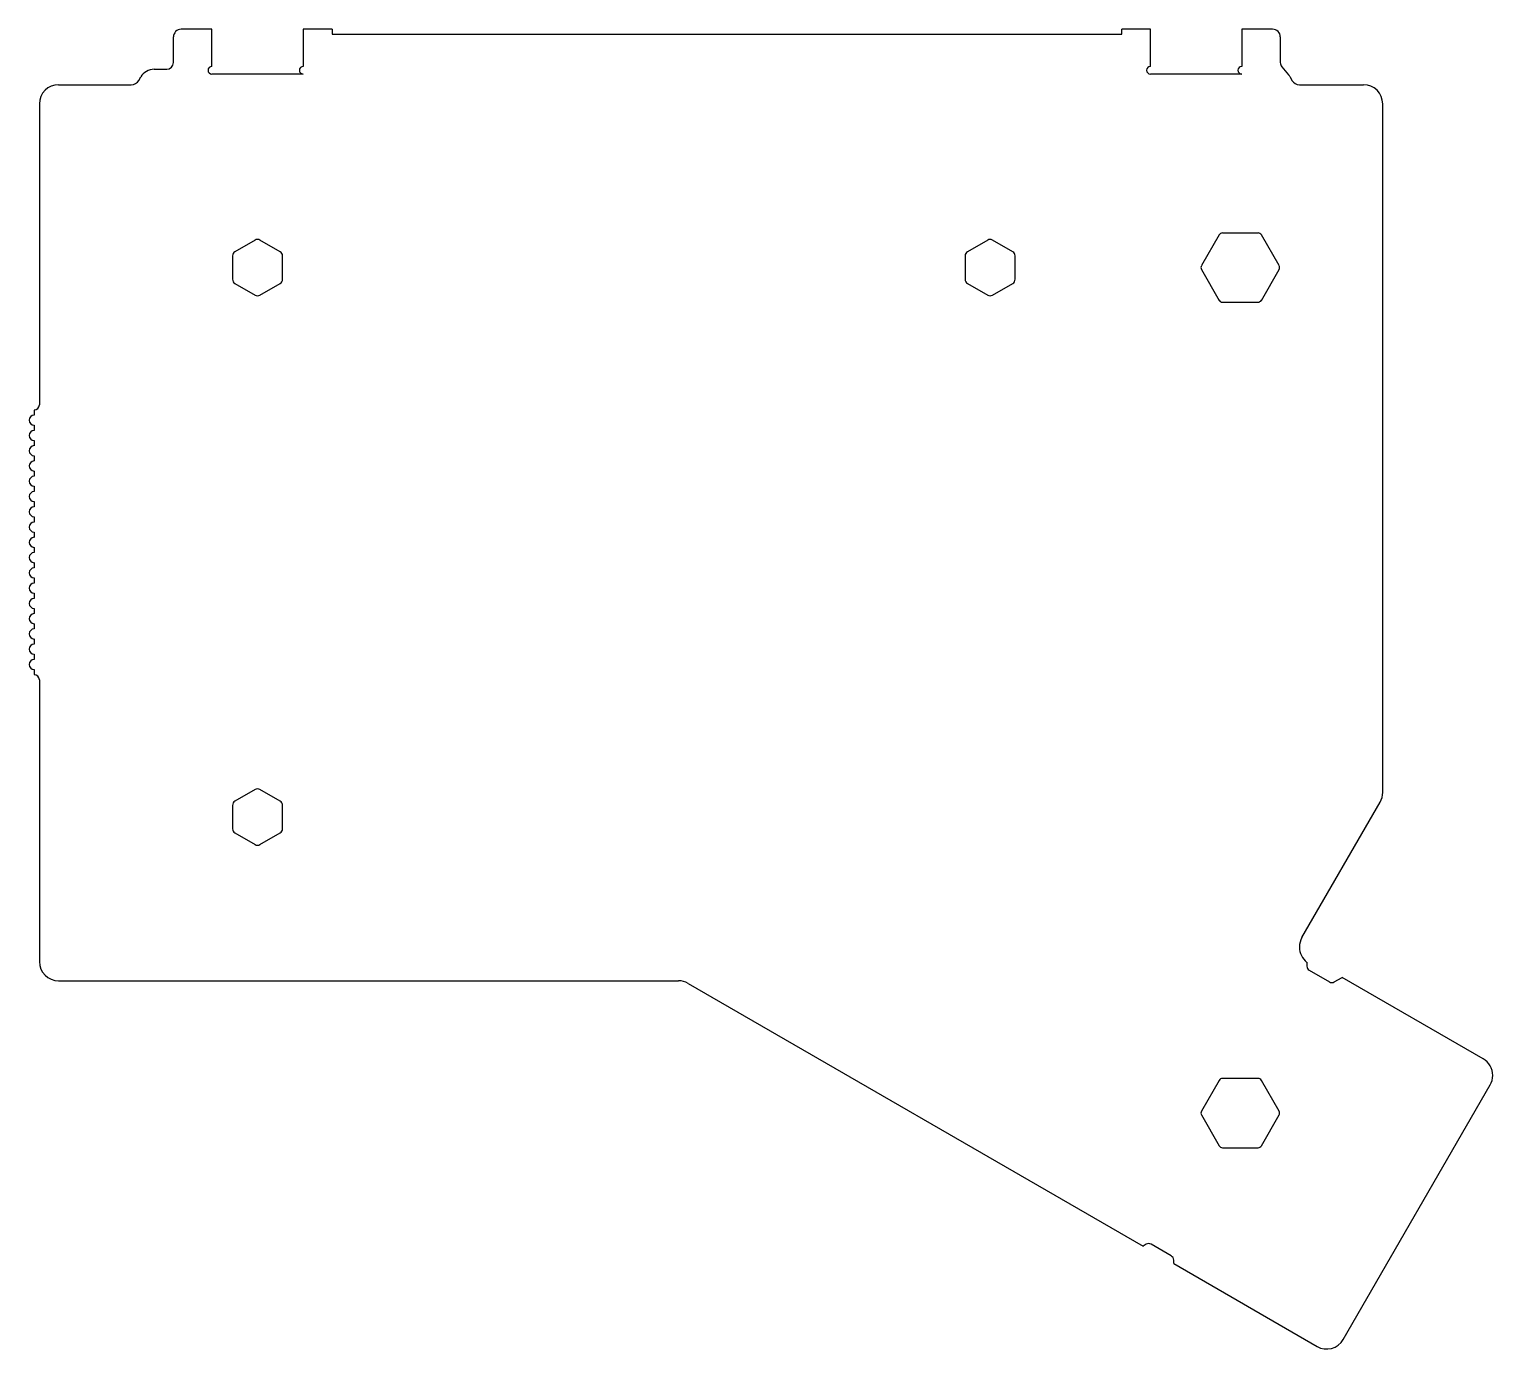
# Model space of a CAD drawing. Extents: x -223 to -71, y -81 to 57.
import ezdxf

# ---------------------------------------------------------------- set-up
doc = ezdxf.new("R2010")
doc.units = 0
doc.layers.get('0').update_dxf_attribs({"linetype": 'continuous'})

# ---------------------------------------------------------------- blocks, each defined once
blk = doc.blocks.new('SHAPE2DVIEW')
at = {"color": 0}
for p, q in [((-204.17, 56.96), (-207.37, 56.96)), ((-204.17, 53.1), (-204.17, 56.96)), ((-191.67, 56.96), (-194.67, 56.96)), ((-194.67, 56.96), (-194.67, 53.1)), ((-191.67, 56.96), (-191.67, 56.46)), ((-191.67, 56.46), (-109.53, 56.46)), ((-106.54, 56.96), (-109.53, 56.96)), ((-109.53, 56.46), (-109.53, 56.96)), ((-106.54, 53.1), (-106.54, 56.96)), ((-93.83, 56.96), (-97.04, 56.96)), ((-97.04, 56.96), (-97.04, 53.1)), ((-208.17, 53.5), (-208.17, 56.16)), ((-93.03, 56.16), (-93.03, 53.5)), ((-211.77, 51.65), (-211.57, 52)), ((-210.18, 52.8), (-208.87, 52.8)), ((-194.67, 52.3), (-204.17, 52.3)), ((-97.04, 52.3), (-106.54, 52.3)), ((-92.87, 53.05), (-92.18, 52.23)), ((-92.02, 52), (-91.82, 51.65)), ((-220.11, 51.2), (-212.55, 51.2)), ((-91.04, 51.2), (-84.38, 51.2)), ((-222.11, 49.2), (-222.11, 17.89)), ((-82.38, -22.41), (-82.38, 49.2)), ((-199.67, 35.03), (-201.77, 33.82)), ((-197.07, 33.82), (-199.17, 35.03)), ((-123.47, 35.03), (-125.57, 33.82)), ((-120.87, 33.82), (-122.97, 35.03)), ((-99.39, 35.58), (-101.23, 32.38)), ((-95.35, 35.77), (-99.04, 35.77)), ((-93.15, 32.38), (-95, 35.58)), ((-202.02, 33.39), (-202.02, 30.96)), ((-196.82, 30.96), (-196.82, 33.39)), ((-125.82, 33.39), (-125.82, 30.96)), ((-120.62, 30.96), (-120.62, 33.39)), ((-101.23, 31.98), (-99.39, 28.77)), ((-95, 28.77), (-93.15, 31.98)), ((-201.77, 30.53), (-199.67, 29.32)), ((-199.17, 29.32), (-197.07, 30.53)), ((-125.57, 30.53), (-123.47, 29.32)), ((-122.97, 29.32), (-120.87, 30.53)), ((-99.04, 28.57), (-95.35, 28.57)), ((-222.64, 17.36), (-222.64, 16.82)), ((-222.64, 15.78), (-222.64, 15.24)), ((-222.64, 14.19), (-222.64, 13.65)), ((-222.64, 12.6), (-222.64, 12.06)), ((-222.64, 11.01), (-222.64, 10.47)), ((-222.64, 9.43), (-222.64, 8.89)), ((-222.64, 7.84), (-222.64, 7.3)), ((-222.64, 6.25), (-222.64, 5.71)), ((-222.64, 4.66), (-222.64, 4.12)), ((-222.64, 3.08), (-222.64, 2.54)), ((-222.64, 1.49), (-222.64, 0.95)), ((-222.64, -0.1), (-222.64, -0.64)), ((-222.64, -1.69), (-222.64, -2.23)), ((-222.64, -3.27), (-222.64, -3.81)), ((-222.64, -4.86), (-222.64, -5.4)), ((-222.64, -6.45), (-222.64, -6.99)), ((-222.64, -8.04), (-222.64, -8.58)), ((-222.64, -9.62), (-222.64, -10.16)), ((-222.11, -10.69), (-222.11, -40)), ((-199.67, -22.12), (-201.77, -23.33)), ((-197.07, -23.33), (-199.17, -22.12)), ((-202.02, -23.76), (-202.02, -26.19)), ((-196.82, -26.19), (-196.82, -23.76)), ((-90.78, -37.5), (-82.65, -23.41)), ((-201.77, -26.62), (-199.67, -27.83)), ((-199.17, -27.83), (-197.07, -26.62)), ((-90.27, -40.08), (-90.27, -40.48)), ((-90.02, -40.91), (-87.92, -42.12)), ((-220.11, -42), (-155.62, -42)), ((-154.62, -42.27), (-107.29, -69.59)), ((-87.42, -42.12), (-86.59, -41.65)), ((-71.94, -50.11), (-86.59, -41.65)), ((-99.39, -52.36), (-101.23, -55.56)), ((-95.35, -52.16), (-99.04, -52.16)), ((-93.15, -55.56), (-95, -52.36)), ((-86.48, -79.3), (-71.2, -52.84)), ((-101.23, -55.96), (-99.39, -59.16)), ((-95, -59.16), (-93.15, -55.96)), ((-99.04, -59.36), (-95.35, -59.36)), ((-106.97, -69.4), (-107.29, -69.59)), ((-104.37, -70.61), (-106.47, -69.4)), ((-104.12, -71.42), (-104.12, -71.05)), ((-104.12, -71.42), (-89.21, -80.03))]:
    blk.add_line(p, q, dxfattribs=at)
for centre, radius, start, end in [((-207.37, 56.16), 0.8, 90, -180), ((-93.83, 56.16), 0.8, 0, 90), ((-208.87, 53.5), 0.7, -90, 0), ((-92.33, 53.5), 0.7, -180, -139.929), ((-210.18, 51.2), 1.6, 90, 150), ((-204.17, 52.7), 0.4, 90, -180), ((-204.17, 52.7), 0.4, -180, -90), ((-194.67, 52.7), 0.4, 90, -90), ((-106.54, 52.7), 0.4, 90, -180), ((-106.54, 52.7), 0.4, -180, -90), ((-97.04, 52.7), 0.4, 90, -90), ((-93.4, 51.2), 1.6, 30, 40.071), ((-220.11, 49.2), 2, 90, 180), ((-212.55, 52.1), 0.9, -90, -30), ((-91.04, 52.1), 0.9, -150, -90), ((-84.38, 49.2), 2, 0, 90), ((-199.42, 34.6), 0.5, 60, 120), ((-123.22, 34.6), 0.5, 60, 120), ((-99.04, 35.38), 0.4, 90, 150), ((-95.35, 35.38), 0.4, 30, 90), ((-201.52, 33.39), 0.5, 120, -180), ((-197.32, 33.39), 0.5, 0, 60), ((-125.32, 33.39), 0.5, 120, -180), ((-121.12, 33.39), 0.5, 0, 60), ((-100.89, 32.17), 0.4, 150, -150), ((-93.5, 32.17), 0.4, 0, 30), ((-93.5, 32.17), 0.4, -30, 0), ((-201.52, 30.96), 0.5, -180, -120), ((-197.32, 30.96), 0.5, -60, 0), ((-125.32, 30.96), 0.5, -180, -120), ((-121.12, 30.96), 0.5, -60, 0), ((-199.42, 29.75), 0.5, -120, -60), ((-123.22, 29.75), 0.5, -120, -60), ((-99.04, 28.98), 0.4, -150, -90), ((-95.35, 28.98), 0.4, -90, -30), ((-222.64, 16.3), 0.525, 90, -90), ((-222.64, 17.89), 0.525, -90, 0), ((-222.64, 14.71), 0.525, 90, -90), ((-222.64, 13.13), 0.525, 90, -90), ((-222.64, 11.54), 0.525, 90, -90), ((-222.64, 9.95), 0.525, 90, -90), ((-222.64, 8.36), 0.525, 90, -90), ((-222.64, 6.78), 0.525, 90, -90), ((-222.64, 5.19), 0.525, 90, -90), ((-222.64, 3.6), 0.525, 90, -90), ((-222.64, 2.01), 0.525, 90, -90), ((-222.64, 0.42), 0.525, 90, -90), ((-222.64, -1.16), 0.525, 90, -90), ((-222.64, -2.75), 0.525, 90, -90), ((-222.64, -4.34), 0.525, 90, -90), ((-222.64, -5.93), 0.525, 90, -90), ((-222.64, -7.51), 0.525, 90, -90), ((-222.64, -9.1), 0.525, 90, -90), ((-222.64, -10.69), 0.525, 0, 90), ((-199.42, -22.55), 0.5, 60, 120), ((-84.38, -22.41), 2, -30, 0), ((-201.52, -23.76), 0.5, 120, -180), ((-197.32, -23.76), 0.5, 0, 60), ((-201.52, -26.19), 0.5, -180, -120), ((-197.32, -26.19), 0.5, -60, 0), ((-199.42, -27.4), 0.5, -120, -60), ((-89.05, -38.5), 2, 150, -180), ((-89.05, -38.5), 2, -180, -127.4905), ((-220.11, -40), 2, 180, -90), ((-89.77, -40.48), 0.5, -180, -120), ((-155.62, -44), 2, 60, 90), ((-87.67, -41.69), 0.5, -120, -60), ((-72.94, -51.84), 2, 0, 60), ((-99.04, -52.56), 0.4, 90, 150), ((-95.35, -52.56), 0.4, 30, 90), ((-72.94, -51.84), 2, -30, 0), ((-100.89, -55.76), 0.4, 150, -150), ((-93.5, -55.76), 0.4, 0, 30), ((-93.5, -55.76), 0.4, -30, 0), ((-99.04, -58.96), 0.4, -150, -90), ((-95.35, -58.96), 0.4, -90, -30), ((-106.72, -69.84), 0.5, 60, 120), ((-104.62, -71.05), 0.5, 0, 60), ((-88.21, -78.3), 2, -120, -30)]:
    blk.add_arc(centre, radius, start, end, dxfattribs=at)

msp = doc.modelspace()

# ---------------------------------------------------------------- block references
msp.add_blockref('SHAPE2DVIEW', (0, 0))

doc.saveas('drawing.dxf')
